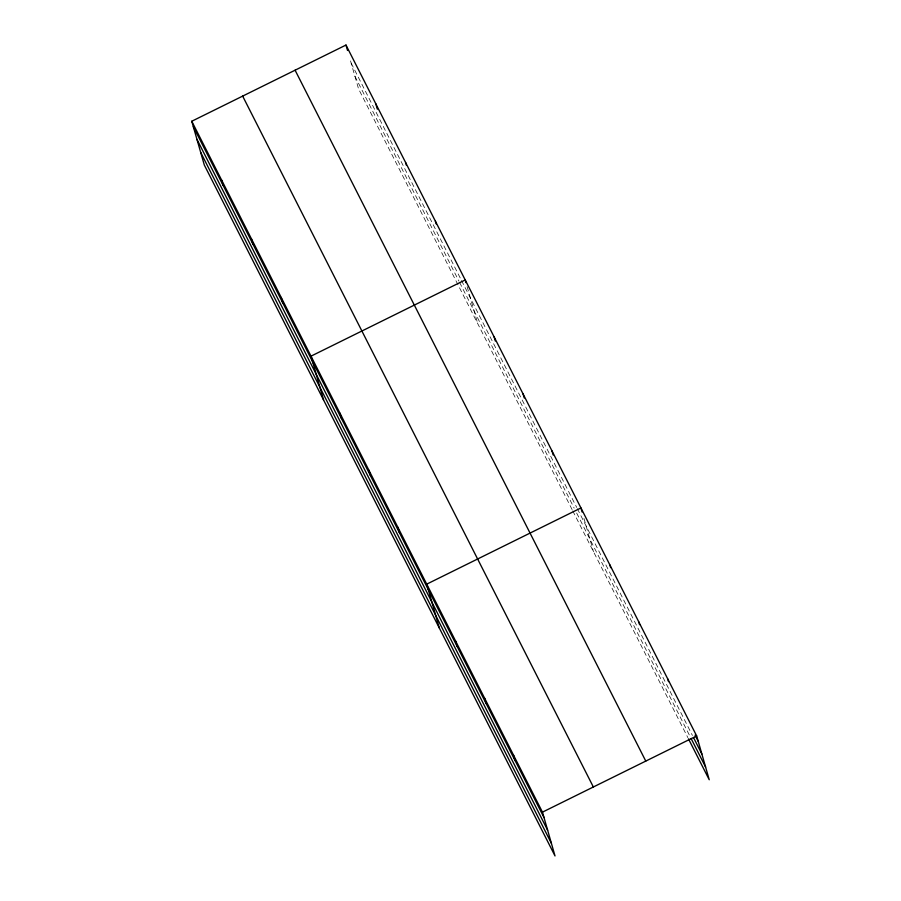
<?xml version="1.0" encoding="UTF-8"?>
<svg xmlns="http://www.w3.org/2000/svg" width="901" height="901" viewBox="0 0 901 901"><rect width="100%" height="100%" fill="white"/><g stroke="black" fill="none" stroke-linecap="round" stroke-linejoin="round"><path stroke-width="0.68" stroke-dasharray="4.5 3.38" d="M351.165 63.126L460.884 279.276M461.515 280.526L576.696 507.432M577.327 508.671L692.418 735.419M354.904 76.18L458.924 281.101M459.555 282.34L574.151 508.096M576.663 513.052L689.873 736.094M572.124 509.617L358.542 88.861L349.712 58.047M572.754 510.856L687.846 737.615M583.949 518.413L593.511 551.75M467.123 286.619L477.778 323.763"/><path stroke-width="1.35" d="M191.767 121.252L542.458 812.139L555.016 855.95L204.324 165.063L191.767 121.252L345.984 45.05L696.676 735.937L709.233 779.748L688.477 738.854M542.458 812.139L696.676 735.937M695.076 735.137L698.219 741.332M693.68 737.896L701.856 754.013M691.135 738.572L705.596 767.066M295.089 70.199L645.78 761.086M242.662 96.114L593.354 787.001M193.31 126.658L544.001 817.545M196.947 139.328L547.639 830.215M200.686 152.393L551.378 843.28M667.742 678.937L668.519 681.64M638.809 621.938L639.586 624.641M609.876 564.938L610.653 567.641M582.102 511.993L580.942 507.95L426.725 584.152L439.294 627.952M552.009 450.95L553.169 454.994M523.087 393.951L524.247 397.994M494.153 336.951L495.313 340.995M465.986 282.655L465.22 279.952L311.003 356.154L323.56 399.965M435.408 221.229L436.185 223.921M405.596 162.495L406.374 165.198M375.796 103.773L377.339 109.167M345.984 45.05L347.527 50.445M513.525 755.151L515.068 760.545M484.592 698.151L486.135 703.546M455.658 641.152L457.212 646.546M397.791 527.153L399.346 532.547M368.869 470.153L370.412 475.548M339.936 413.154L341.479 418.548M281.191 297.431L282.734 302.826M251.379 238.709L252.933 244.103M221.578 179.986L223.121 185.381"/></g></svg>
